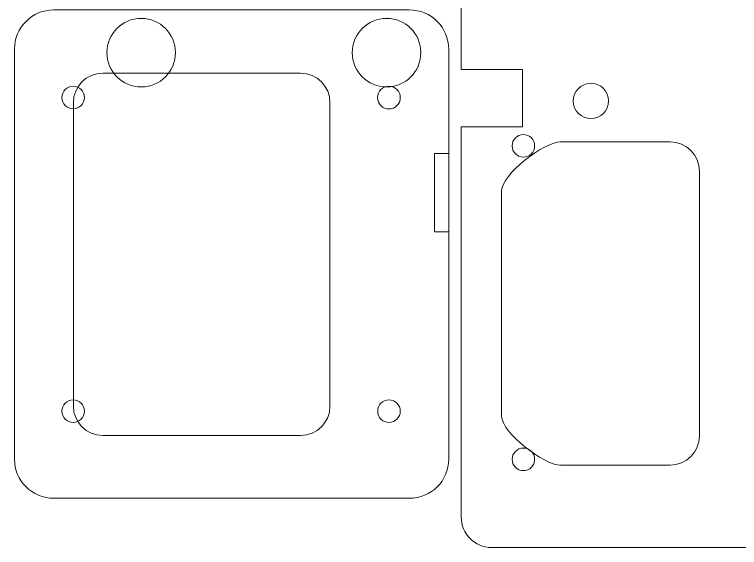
# Model space of a CAD drawing. Header units: inches. Extents: x -25 to 255, y 87 to 240.
# Drawn here: x 22.3 to 96.3, y 87.3 to 141.7 of the extents above; entities that cross this region are included whole.
import ezdxf

# ---------------------------------------------------------------- set-up
doc = ezdxf.new("R2010")
doc.units = ezdxf.units.IN
doc.header["$MEASUREMENT"] = 0

# ---------------------------------------------------------------- blocks, each defined once
blk = doc.blocks.new('block 3')
at = {"color": 7, "lineweight": 18}
blk.add_open_spline([(62.59, 142.211), (64.817, 142.211), (66.621, 140.42), (66.621, 138.21), (66.621, 138.21), (66.621, 96.357), (66.621, 96.357), (66.621, 94.147), (64.817, 92.357), (62.59, 92.357), (62.59, 92.357), (26.313, 92.357), (26.313, 92.357), (24.087, 92.357), (22.283, 94.147), (22.283, 96.357), (22.283, 96.357), (22.283, 138.21), (22.283, 138.21), (22.283, 140.42), (24.087, 142.211), (26.313, 142.211), (26.313, 142.211), (62.59, 142.211), (62.59, 142.211)], degree=3, knots=[0, 0, 0, 0, 1, 1, 1, 2, 2, 2, 3, 3, 3, 4, 4, 4, 5, 5, 5, 6, 6, 6, 7, 7, 7, 8, 8, 8, 8], dxfattribs=at)
blk = doc.blocks.new('block 2')
blk.add_blockref('block 3', (0, 0))
blk = doc.blocks.new('block 5')
at = {"color": 7, "lineweight": 18}
blk.add_open_spline([(67.895, 130.284), (67.895, 130.284), (67.895, 90.434), (67.895, 90.434), (67.895, 88.722), (69.282, 87.336), (70.993, 87.335), (70.993, 87.335), (108.133, 87.335), (108.133, 87.335), (110.398, 87.336), (112.233, 89.17), (112.233, 91.434), (112.233, 91.434), (112.233, 105.879), (112.233, 105.879), (112.233, 105.879), (124.052, 105.879), (124.052, 105.879), (124.052, 105.879), (124.053, 112.172), (124.053, 112.172), (124.053, 112.172), (118.695, 112.172), (118.695, 112.172), (118.695, 112.172), (118.695, 130.272), (118.695, 130.272), (118.695, 130.272), (112.402, 130.272), (112.402, 130.272), (112.402, 130.272), (112.402, 136.122), (112.402, 136.122), (112.402, 136.122), (118.695, 136.122), (118.695, 136.122), (118.695, 136.122), (118.695, 164.897), (118.695, 164.897), (118.695, 164.897), (124.052, 164.897), (124.052, 164.897), (124.052, 164.897), (124.053, 171.19), (124.053, 171.19), (124.053, 171.19), (118.695, 171.19), (118.695, 171.19), (118.695, 171.19), (118.695, 175.576), (118.695, 175.576), (118.695, 175.576), (124.053, 175.576), (124.053, 175.576), (124.053, 175.576), (124.053, 187.806), (124.053, 187.806), (124.053, 190.16), (122.148, 192.065), (119.794, 192.065), (119.794, 192.065), (101.178, 192.065), (101.178, 192.065), (98.825, 192.065), (96.92, 190.16), (96.92, 187.806), (96.92, 187.806), (96.92, 173.166), (96.92, 173.166), (96.92, 173.166), (78.205, 173.166), (78.205, 173.166), (78.205, 173.166), (78.205, 182.666), (78.205, 182.666), (78.205, 183.77), (77.31, 184.665), (76.206, 184.665), (76.206, 184.665), (69.895, 184.665), (69.895, 184.665), (68.79, 184.665), (67.895, 183.77), (67.895, 182.666), (67.895, 182.666), (67.895, 136.134), (67.895, 136.134), (67.895, 136.134), (74.15, 136.134), (74.15, 136.134), (74.15, 136.134), (74.15, 130.284), (74.15, 130.284), (74.15, 130.284), (67.895, 130.284), (67.895, 130.284)], degree=3, knots=[0, 0, 0, 0, 1, 1, 1, 2, 2, 2, 3, 3, 3, 4, 4, 4, 5, 5, 5, 6, 6, 6, 7, 7, 7, 8, 8, 8, 9, 9, 9, 10, 10, 10, 11, 11, 11, 12, 12, 12, 13, 13, 13, 14, 14, 14, 15, 15, 15, 16, 16, 16, 17, 17, 17, 18, 18, 18, 19, 19, 19, 20, 20, 20, 21, 21, 21, 22, 22, 22, 23, 23, 23, 24, 24, 24, 25, 25, 25, 26, 26, 26, 27, 27, 27, 28, 28, 28, 29, 29, 29, 30, 30, 30, 31, 31, 31, 32, 32, 32, 32], dxfattribs=at)
blk = doc.blocks.new('block 4')
blk.add_blockref('block 5', (0, 0))
blk = doc.blocks.new('block 13')
at = {"color": 1, "lineweight": 18}
blk.add_open_spline([(61.676, 133.258), (61.676, 133.899), (61.157, 134.418), (60.516, 134.418), (59.876, 134.418), (59.356, 133.899), (59.356, 133.258), (59.356, 132.618), (59.876, 132.098), (60.516, 132.098), (61.157, 132.098), (61.676, 132.618), (61.676, 133.258)], degree=3, knots=[0, 0, 0, 0, 1, 1, 1, 2, 2, 2, 3, 3, 3, 4, 4, 4, 4], dxfattribs=at)
blk = doc.blocks.new('block 12')
blk.add_blockref('block 13', (0, 0))
blk = doc.blocks.new('block 15')
at = {"color": 1, "lineweight": 18}
blk.add_open_spline([(61.667, 101.258), (61.667, 101.894), (61.152, 102.409), (60.516, 102.409), (59.881, 102.409), (59.366, 101.894), (59.366, 101.258), (59.366, 100.623), (59.881, 100.107), (60.516, 100.107), (61.152, 100.107), (61.667, 100.623), (61.667, 101.258)], degree=3, knots=[0, 0, 0, 0, 1, 1, 1, 2, 2, 2, 3, 3, 3, 4, 4, 4, 4], dxfattribs=at)
blk = doc.blocks.new('block 14')
blk.add_blockref('block 15', (0, 0))
blk = doc.blocks.new('block 17')
at = {"color": 1, "lineweight": 18}
blk.add_open_spline([(29.421, 101.258), (29.421, 101.893), (28.906, 102.408), (28.271, 102.408), (27.635, 102.408), (27.12, 101.893), (27.12, 101.258), (27.12, 100.622), (27.635, 100.107), (28.271, 100.107), (28.906, 100.107), (29.421, 100.622), (29.421, 101.258)], degree=3, knots=[0, 0, 0, 0, 1, 1, 1, 2, 2, 2, 3, 3, 3, 4, 4, 4, 4], dxfattribs=at)
blk = doc.blocks.new('block 16')
blk.add_blockref('block 17', (0, 0))
blk = doc.blocks.new('block 19')
at = {"color": 1, "lineweight": 18}
blk.add_open_spline([(29.421, 133.258), (29.421, 133.894), (28.906, 134.409), (28.271, 134.409), (27.635, 134.409), (27.12, 133.894), (27.12, 133.258), (27.12, 132.623), (27.635, 132.108), (28.271, 132.108), (28.906, 132.108), (29.421, 132.623), (29.421, 133.258)], degree=3, knots=[0, 0, 0, 0, 1, 1, 1, 2, 2, 2, 3, 3, 3, 4, 4, 4, 4], dxfattribs=at)
blk = doc.blocks.new('block 18')
blk.add_blockref('block 19', (0, 0))
blk = doc.blocks.new('block 21')
at = {"color": 1, "lineweight": 18}
blk.add_open_spline([(81.135, 131.119), (82.129, 131.119), (82.935, 131.925), (82.935, 132.919), (82.935, 133.913), (82.129, 134.718), (81.135, 134.718), (80.141, 134.718), (79.335, 133.913), (79.335, 132.919), (79.335, 131.925), (80.141, 131.119), (81.135, 131.119)], degree=3, knots=[0, 0, 0, 0, 1, 1, 1, 2, 2, 2, 3, 3, 3, 4, 4, 4, 4], dxfattribs=at)
blk = doc.blocks.new('block 20')
blk.add_blockref('block 21', (0, 0))
blk = doc.blocks.new('block 41')
at = {"color": 1, "lineweight": 18}
blk.add_open_spline([(74.24, 127.182), (74.876, 127.182), (75.391, 127.697), (75.391, 128.333), (75.391, 128.968), (74.876, 129.483), (74.24, 129.483), (73.605, 129.483), (73.09, 128.968), (73.09, 128.333), (73.09, 127.697), (73.605, 127.182), (74.24, 127.182)], degree=3, knots=[0, 0, 0, 0, 1, 1, 1, 2, 2, 2, 3, 3, 3, 4, 4, 4, 4], dxfattribs=at)
blk = doc.blocks.new('block 40')
blk.add_blockref('block 41', (0, 0))
blk = doc.blocks.new('block 43')
at = {"color": 1, "lineweight": 18}
blk.add_open_spline([(74.24, 95.181), (74.876, 95.181), (75.391, 95.696), (75.391, 96.332), (75.391, 96.968), (74.876, 97.482), (74.24, 97.482), (73.605, 97.482), (73.09, 96.968), (73.09, 96.332), (73.09, 95.696), (73.605, 95.181), (74.24, 95.181)], degree=3, knots=[0, 0, 0, 0, 1, 1, 1, 2, 2, 2, 3, 3, 3, 4, 4, 4, 4], dxfattribs=at)
blk = doc.blocks.new('block 42')
blk.add_blockref('block 43', (0, 0))
blk = doc.blocks.new('block 45')
at = {"color": 1, "lineweight": 18}
blk.add_open_spline([(63.771, 137.844), (63.771, 139.778), (62.204, 141.345), (60.271, 141.345), (58.338, 141.345), (56.771, 139.778), (56.771, 137.844), (56.771, 135.911), (58.338, 134.344), (60.271, 134.344), (62.204, 134.344), (63.771, 135.911), (63.771, 137.844)], degree=3, knots=[0, 0, 0, 0, 1, 1, 1, 2, 2, 2, 3, 3, 3, 4, 4, 4, 4], dxfattribs=at)
blk = doc.blocks.new('block 44')
blk.add_blockref('block 45', (0, 0))
blk = doc.blocks.new('block 47')
at = {"color": 1, "lineweight": 18}
blk.add_open_spline([(38.718, 137.844), (38.718, 139.778), (37.151, 141.345), (35.218, 141.345), (33.285, 141.345), (31.718, 139.778), (31.718, 137.844), (31.718, 135.911), (33.285, 134.344), (35.218, 134.344), (37.151, 134.344), (38.718, 135.911), (38.718, 137.844)], degree=3, knots=[0, 0, 0, 0, 1, 1, 1, 2, 2, 2, 3, 3, 3, 4, 4, 4, 4], dxfattribs=at)
blk = doc.blocks.new('block 46')
blk.add_blockref('block 47', (0, 0))
blk = doc.blocks.new('block 57')
at = {"color": 1, "lineweight": 18}
blk.add_lwpolyline([(66.621, 119.54), (66.621, 127.54), (65.16, 127.54), (65.16, 119.54), (66.621, 119.54)], dxfattribs=at)
blk = doc.blocks.new('block 56')
blk.add_blockref('block 57', (0, 0))
blk = doc.blocks.new('block 85')
at = {"color": 1, "lineweight": 18}
blk.add_open_spline([(89.216, 95.737), (90.874, 95.737), (92.216, 97.08), (92.216, 98.737), (92.216, 98.737), (92.216, 125.736), (92.216, 125.736), (92.216, 127.393), (90.874, 128.736), (89.216, 128.736), (89.216, 128.736), (78.018, 128.736), (78.018, 128.736), (76.361, 128.736), (72.017, 125.393), (72.017, 123.735), (72.017, 123.735), (72.017, 100.737), (72.017, 100.737), (72.017, 99.08), (76.361, 95.737), (78.018, 95.737), (78.018, 95.737), (89.216, 95.737), (89.216, 95.737)], degree=3, knots=[0, 0, 0, 0, 1, 1, 1, 2, 2, 2, 3, 3, 3, 4, 4, 4, 5, 5, 5, 6, 6, 6, 7, 7, 7, 8, 8, 8, 8], dxfattribs=at)
blk = doc.blocks.new('block 84')
blk.add_blockref('block 85', (0, 0))
blk = doc.blocks.new('block 87')
at = {"color": 1, "lineweight": 18}
blk.add_open_spline([(51.494, 98.758), (53.15, 98.758), (54.494, 100.102), (54.494, 101.758), (54.494, 101.758), (54.494, 132.757), (54.494, 132.757), (54.494, 134.415), (53.15, 135.757), (51.494, 135.757), (51.494, 135.757), (31.294, 135.757), (31.294, 135.757), (29.637, 135.757), (28.294, 134.415), (28.294, 132.757), (28.294, 132.757), (28.294, 101.758), (28.294, 101.758), (28.294, 100.102), (29.637, 98.758), (31.294, 98.758), (31.294, 98.758), (51.494, 98.758), (51.494, 98.758)], degree=3, knots=[0, 0, 0, 0, 1, 1, 1, 2, 2, 2, 3, 3, 3, 4, 4, 4, 5, 5, 5, 6, 6, 6, 7, 7, 7, 8, 8, 8, 8], dxfattribs=at)
blk = doc.blocks.new('block 86')
blk.add_blockref('block 87', (0, 0))

msp = doc.modelspace()

# ---------------------------------------------------------------- block references
for name in ['block 4', 'block 2', 'block 46', 'block 44', 'block 86', 'block 18', 'block 12', 'block 20', 'block 40', 'block 84', 'block 56', 'block 16', 'block 14', 'block 42']:
    msp.add_blockref(name, (0, 0))

doc.saveas('drawing.dxf')
